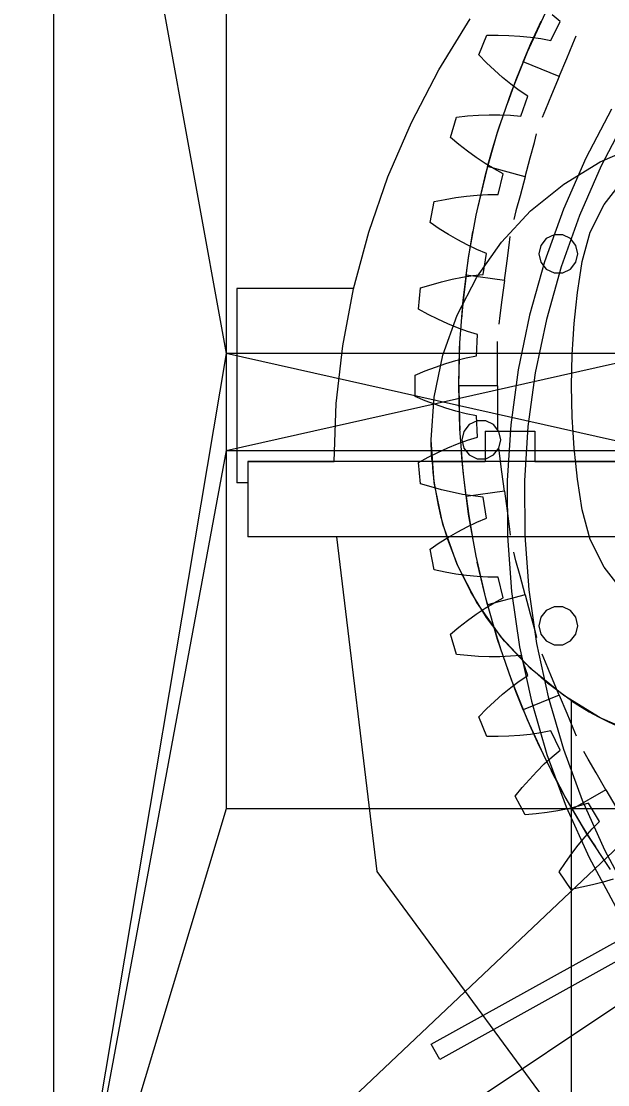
# Model space of a CAD drawing. Header units: millimetres. Extents: x -191664 to 191490, y -197311 to 10263.
# Drawn here: x 180.1 to 451.7, y -103798.7 to -103306.2 of the extents above; entities that cross this region are included whole.
import ezdxf

# ---------------------------------------------------------------- set-up
doc = ezdxf.new("R2010")
doc.units = ezdxf.units.MM
for name, color, linetype, lineweight in [('COTAS_O', 1, 'Continuous', 0), ('COTAS_R', 1, 'Continuous', 0), ('DET_briquetadora_lateral', 7, 'Continuous', 0), ('R15_COTAS_TRANSPORTE_P', 1, 'Continuous', 0)]:
    doc.layers.add(name, color=color, linetype=linetype, lineweight=lineweight)
doc.dimstyles.new('PLANTA_20', dxfattribs={"dimtxt": 50, "dimasz": 30, "dimexe": 30, "dimexo": 16, "dimgap": 20, "dimtad": 1, "dimtih": 1, "dimtoh": 1, "dimdec": 1, "dimzin": 0, "dimdsep": 46, "dimcen": 0.09, "dimadec": 0, "dimazin": 0, "dimtfac": 1, "dimtdec": 4, "dimtofl": 0, "dimtmove": 0, "dimatfit": 3, "dimfxl": 1, "dimtolj": 1, "dimtzin": 0, "dimarcsym": 0})

# ---------------------------------------------------------------- blocks, each defined once
blk = doc.blocks.new('*D76')
at = {"layer": 'COTAS_O', "color": 0, "lineweight": -2, "transparency": 16777216}
for p, q in [((91, -102900), (705, -102900)), ((675, -105170), (675, -102930)), ((91, -105200), (705, -105200))]:
    blk.add_line(p, q, dxfattribs=at)
at = {"layer": 'COTAS_O', "color": 0, "transparency": 16777216}
for points in [[(670, -102930), (680, -102930), (675, -102900)], [(670, -105170), (680, -105170), (675, -105200)]]:
    blk.add_solid(points, dxfattribs=at)
at = {"layer": 'Defpoints', "color": 0, "transparency": 16777216}
for p in [(75, -102900), (675, -102900), (75, -105200)]:
    blk.add_point(p, dxfattribs=at)
blk = doc.blocks.new('*D77')
at = {"layer": 'COTAS_R', "color": 0, "lineweight": -2, "transparency": 16777216}
for p, q in [((91, -102532.75), (1205, -102532.75)), ((1175, -105170), (1175, -102562.75)), ((91, -105200), (1205, -105200))]:
    blk.add_line(p, q, dxfattribs=at)
at = {"layer": 'COTAS_R', "color": 0, "transparency": 16777216}
for points in [[(1170, -102562.75), (1180, -102562.75), (1175, -102532.75)], [(1170, -105170), (1180, -105170), (1175, -105200)]]:
    blk.add_solid(points, dxfattribs=at)
at = {"layer": 'Defpoints', "color": 0, "transparency": 16777216}
for p in [(75, -102532.75), (1175, -102532.75), (75, -105200)]:
    blk.add_point(p, dxfattribs=at)
blk = doc.blocks.new('*D131')
at = {"layer": 'Defpoints', "color": 0, "transparency": 16777216}
for p in [(1100, -183968.15), (1139.8, -184162.66), (1104.62, -184212), (1304.62, -184212), (1304.62, -184212)]:
    blk.add_point(p, dxfattribs=at)
at = {"layer": 'R15_COTAS_TRANSPORTE_P', "color": 0, "lineweight": -2, "transparency": 16777216}
blk.add_arc((1304.62, -184212), 172.05, 140.0034, 169.9966, dxfattribs=at)
at = {"layer": 'R15_COTAS_TRANSPORTE_P', "color": 0, "transparency": 16777216}
for points in [[(1169.28, -184097.88), (1176.35, -184104.95), (1194.03, -184080.2)], [(1140.17, -184182.55), (1130.2, -184181.68), (1132.57, -184212)]]:
    blk.add_solid(points, dxfattribs=at)
blk = doc.blocks.new('*D132')
at = {"layer": 'Defpoints', "color": 0, "transparency": 16777216}
for p in [(-500, -194490), (-500, -194490), (500, -194490), (203.29, -194656.68), (439.69, -194832.02)]:
    blk.add_point(p, dxfattribs=at)
at = {"layer": 'R15_COTAS_TRANSPORTE_P', "color": 0, "lineweight": -2, "transparency": 16777216}
blk.add_arc((-500, -194490), 722.77, 342.37834, 357.62166, dxfattribs=at)
at = {"layer": 'R15_COTAS_TRANSPORTE_P', "color": 0, "transparency": 16777216}
for points in [[(217.15, -194519.89), (227.15, -194520.1), (222.77, -194490)], [(193.59, -194710.42), (184.12, -194707.19), (179.18, -194737.2)]]:
    blk.add_solid(points, dxfattribs=at)
blk = doc.blocks.new('*D133')
at = {"layer": 'Defpoints', "color": 0, "transparency": 16777216}
for p in [(439.69, -194147.98), (217.89, -194406.09), (-500, -194490), (-500, -194490), (500, -194490)]:
    blk.add_point(p, dxfattribs=at)
at = {"layer": 'R15_COTAS_TRANSPORTE_P', "color": 0, "lineweight": -2, "transparency": 16777216}
blk.add_arc((-500, -194490), 722.77, 2.37834, 17.62166, dxfattribs=at)
at = {"layer": 'R15_COTAS_TRANSPORTE_P', "color": 0, "transparency": 16777216}
for points in [[(184.12, -194272.81), (193.59, -194269.58), (179.18, -194242.8)], [(227.15, -194459.9), (217.15, -194460.11), (222.77, -194490)]]:
    blk.add_solid(points, dxfattribs=at)

msp = doc.modelspace()

# ---------------------------------------------------------------- linework, layer by layer
at = {"layer": 'DET_briquetadora_lateral', "color": 9, "true_color": 0xb9c3c2}
for p, q in [((195, -103020), (275, -103460)), ((195, -103020), (195, -103880)), ((275, -103260), (275, -103460)), ((414.54, -103320.31), (422.84, -103302.26)), ((419.21, -103309.86), (420.94, -103306.18)), ((425.45, -103315.12), (429.66, -103306.22)), ((429.66, -103306.22), (425.95, -103303.14)), ((392.04, -103321.71), (395.81, -103312.6)), ((395.81, -103312.6), (400.93, -103312.58)), ((400.93, -103312.58), (405.98, -103312.72)), ((416.19, -103316.51), (419.21, -103309.86)), ((405.98, -103312.72), (410.97, -103313.03)), ((410.97, -103313.03), (415.89, -103313.52)), ((412.61, -103324.89), (416.19, -103316.51)), ((415.89, -103313.52), (420.72, -103314.21)), ((420.72, -103314.21), (425.45, -103315.12)), ((432.72, -103323.36), (435.52, -103316.61)), ((435.52, -103316.61), (437.07, -103312.87)), ((395.64, -103325.34), (392.04, -103321.71)), ((407.17, -103338.77), (414.54, -103320.31)), ((399.31, -103328.82), (395.64, -103325.34)), ((412.61, -103324.89), (409.22, -103333.35)), ((429.24, -103331.78), (412.61, -103324.89)), ((429.24, -103331.78), (432.72, -103323.36)), ((403.06, -103332.13), (399.31, -103328.82)), ((406.88, -103335.25), (403.06, -103332.13)), ((429.24, -103331.78), (425.75, -103340.2)), ((409.22, -103333.35), (406.64, -103340.19)), ((410.79, -103338.18), (406.88, -103335.25)), ((400.74, -103357.57), (407.17, -103338.77)), ((406.64, -103340.19), (405.27, -103344.01)), ((414.78, -103340.88), (410.79, -103338.18)), ((411.46, -103350.16), (414.78, -103340.88)), ((425.75, -103340.2), (422.96, -103346.95)), ((422.96, -103346.95), (421.4, -103350.7)), ((453.54, -103346.79), (441.56, -103369.62)), ((378.86, -103359.98), (381.72, -103350.55)), ((381.72, -103350.55), (386.81, -103350.02)), ((386.81, -103350.02), (391.85, -103349.67)), ((391.85, -103349.67), (396.85, -103349.49)), ((396.85, -103349.49), (401.79, -103349.5)), ((401.79, -103349.5), (406.66, -103349.71)), ((406.66, -103349.71), (411.46, -103350.16)), ((460.49, -103350.76), (448.77, -103373.09)), ((400.7, -103357.71), (401.93, -103353.84)), ((382.8, -103363.25), (378.86, -103359.98)), ((395.27, -103376.68), (400.74, -103357.57)), ((398.58, -103364.7), (400.7, -103357.71)), ((417.75, -103362.28), (418.8, -103358.36)), ((386.79, -103366.35), (382.8, -103363.25)), ((390.85, -103369.27), (386.79, -103366.35)), ((396.12, -103373.48), (398.58, -103364.7)), ((415.86, -103369.34), (417.75, -103362.28)), ((394.96, -103372.01), (390.85, -103369.27)), ((413.5, -103378.14), (415.86, -103369.34)), ((441.56, -103369.62), (431.21, -103393.23)), ((396.12, -103373.48), (393.86, -103382.31)), ((399.13, -103374.54), (394.96, -103372.01)), ((413.5, -103378.14), (396.12, -103373.48)), ((403.37, -103376.84), (399.13, -103374.54)), ((448.77, -103373.09), (438.64, -103396.19)), ((390.78, -103396.04), (395.27, -103376.68)), ((400.98, -103386.39), (403.37, -103376.84)), ((413.5, -103378.14), (411.14, -103386.94)), ((450.03, -103391.07), (458.76, -103379.85)), ((391.28, -103386.68), (396.16, -103386.42)), ((393.86, -103382.31), (392.2, -103389.43)), ((396.16, -103386.42), (400.98, -103386.39)), ((369.49, -103399.37), (371.42, -103389.7)), ((371.42, -103389.7), (376.43, -103388.67)), ((376.43, -103388.67), (381.41, -103387.83)), ((381.41, -103387.83), (386.37, -103387.16)), ((386.37, -103387.16), (391.28, -103386.68)), ((392.2, -103389.43), (391.33, -103393.39)), ((411.14, -103386.94), (409.25, -103394)), ((443.67, -103403.77), (450.03, -103391.07)), ((387.27, -103415.6), (390.78, -103396.04)), ((409.25, -103394), (408.2, -103397.91)), ((431.21, -103393.23), (422.52, -103417.51)), ((438.64, -103396.19), (430.14, -103419.94)), ((373.73, -103402.23), (369.49, -103399.37)), ((378.01, -103404.92), (373.73, -103402.23)), ((382.33, -103407.43), (378.01, -103404.92)), ((388.59, -103407.57), (389.31, -103403.57)), ((406.09, -103409.87), (406.62, -103405.85)), ((439.9, -103417.48), (443.67, -103403.77)), ((386.69, -103409.75), (382.33, -103407.43)), ((391.09, -103411.86), (386.69, -103409.75)), ((387.4, -103414.78), (388.59, -103407.57)), ((405.14, -103417.12), (406.09, -103409.87)), ((384.76, -103435.32), (387.27, -103415.6)), ((386.11, -103423.8), (387.4, -103414.78)), ((395.54, -103413.73), (391.09, -103411.86)), ((394.09, -103423.48), (395.54, -103413.73)), ((403.95, -103426.15), (405.14, -103417.12)), ((422.52, -103417.51), (415.54, -103442.32)), ((430.14, -103419.94), (423.31, -103444.22)), ((438.75, -103424.61), (439.9, -103417.48)), ((374.76, -103426.82), (379.63, -103425.67)), ((379.63, -103425.67), (384.47, -103424.72)), ((384.47, -103424.72), (389.3, -103423.98)), ((386.11, -103423.8), (385.02, -103432.85)), ((403.95, -103426.15), (386.11, -103423.8)), ((389.3, -103423.98), (394.09, -103423.48)), ((437.76, -103431.77), (438.75, -103424.61)), ((364.03, -103439.48), (365, -103429.66)), ((365, -103429.66), (369.89, -103428.16)), ((369.89, -103428.16), (374.76, -103426.82)), ((403.95, -103426.15), (402.76, -103435.18)), ((383.25, -103455.13), (384.76, -103435.32)), ((385.02, -103432.85), (384.3, -103440.12)), ((402.76, -103435.18), (401.81, -103442.43)), ((436.92, -103438.94), (437.76, -103431.77)), ((368.53, -103441.91), (364.03, -103439.48)), ((384.3, -103440.12), (383.96, -103444.17)), ((436.23, -103446.13), (436.92, -103438.94)), ((373.06, -103444.17), (368.53, -103441.91)), ((377.6, -103446.25), (373.06, -103444.17)), ((401.81, -103442.43), (401.28, -103446.45)), ((415.54, -103442.32), (410.31, -103467.57)), ((423.31, -103444.22), (418.19, -103468.92)), ((382.17, -103448.13), (377.6, -103446.25)), ((386.75, -103449.8), (382.17, -103448.13)), ((391.36, -103451.22), (386.75, -103449.8)), ((435.69, -103453.34), (436.23, -103446.13)), ((382.75, -103475), (383.25, -103455.13)), ((383.09, -103458.58), (383.28, -103454.53)), ((390.88, -103461.06), (391.36, -103451.22)), ((400.75, -103458.58), (400.75, -103454.53)), ((435.31, -103460.55), (435.69, -103453.34)), ((275, -103460), (204.41, -103880)), ((275, -103460), (275, -103505)), ((475, -103505), (275, -103460)), ((475, -103460), (275, -103460)), ((275, -103505), (475, -103460)), ((382.86, -103465.89), (383.09, -103458.58)), ((400.75, -103465.89), (400.75, -103458.58)), ((371.97, -103466.29), (376.7, -103464.66)), ((376.7, -103464.66), (381.43, -103463.24)), ((381.43, -103463.24), (386.15, -103462.03)), ((386.15, -103462.03), (390.88, -103461.06)), ((435.08, -103467.78), (435.31, -103460.55)), ((362.53, -103470.07), (367.25, -103468.09)), ((362.53, -103479.93), (362.53, -103470.07)), ((367.25, -103468.09), (371.97, -103466.29)), ((382.75, -103475), (382.86, -103465.89)), ((400.75, -103475), (400.75, -103465.89)), ((410.31, -103467.57), (406.84, -103493.12)), ((418.19, -103468.92), (414.8, -103493.91)), ((435, -103475), (435.08, -103467.78)), ((400.75, -103475), (382.75, -103475)), ((383.25, -103494.87), (382.75, -103475)), ((382.75, -103475), (382.86, -103484.11)), ((400.75, -103475), (400.75, -103484.11)), ((435.08, -103482.22), (435, -103475)), ((367.25, -103481.91), (362.53, -103479.93)), ((371.97, -103483.71), (367.25, -103481.91)), ((376.7, -103485.34), (371.97, -103483.71)), ((382.86, -103484.11), (383.09, -103491.42)), ((400.75, -103484.11), (400.75, -103491.42)), ((435.31, -103489.45), (435.08, -103482.22)), ((381.43, -103486.76), (376.7, -103485.34)), ((386.15, -103487.97), (381.43, -103486.76)), ((390.88, -103488.94), (386.15, -103487.97)), ((391.36, -103498.78), (390.88, -103488.94)), ((435.69, -103496.66), (435.31, -103489.45)), ((383.09, -103491.42), (383.28, -103495.47)), ((384.76, -103514.68), (383.25, -103494.87)), ((400.75, -103491.42), (400.75, -103495.47)), ((406.84, -103493.12), (405.17, -103518.84)), ((414.8, -103493.91), (413.16, -103519.08)), ((386.75, -103500.2), (391.36, -103498.78)), ((436.23, -103503.87), (435.69, -103496.66)), ((373.06, -103505.83), (377.6, -103503.75)), ((377.6, -103503.75), (382.17, -103501.87)), ((382.17, -103501.87), (386.75, -103500.2)), ((401.81, -103507.57), (401.28, -103503.55)), ((436.92, -103511.06), (436.23, -103503.87)), ((275, -103505), (205.39, -103880)), ((275, -103505), (275, -103671)), ((275, -103505), (475, -103505)), ((364.03, -103510.52), (368.53, -103508.09)), ((368.53, -103508.09), (373.06, -103505.83)), ((384.3, -103509.88), (383.96, -103505.83)), ((402.76, -103514.82), (401.81, -103507.57)), ((365, -103520.34), (364.03, -103510.52)), ((385.02, -103517.15), (384.3, -103509.88)), ((437.76, -103518.23), (436.92, -103511.06)), ((387.27, -103534.4), (384.76, -103514.68)), ((386.11, -103526.2), (385.02, -103517.15)), ((403.95, -103523.85), (402.76, -103514.82)), ((405.17, -103518.84), (405.29, -103544.62)), ((413.16, -103519.08), (413.28, -103544.31)), ((438.75, -103525.39), (437.76, -103518.23)), ((369.89, -103521.84), (365, -103520.34)), ((374.76, -103523.18), (369.89, -103521.84)), ((379.63, -103524.33), (374.76, -103523.18)), ((384.47, -103525.28), (379.63, -103524.33)), ((403.95, -103523.85), (386.11, -103526.2)), ((403.95, -103523.85), (405.14, -103532.88)), ((389.3, -103526.02), (384.47, -103525.28)), ((386.11, -103526.2), (387.4, -103535.22)), ((394.09, -103526.52), (389.3, -103526.02)), ((395.54, -103536.27), (394.09, -103526.52)), ((439.9, -103532.52), (438.75, -103525.39)), ((405.14, -103532.88), (406.09, -103540.13)), ((443.67, -103546.23), (439.9, -103532.52)), ((386.69, -103540.25), (391.09, -103538.14)), ((390.78, -103553.96), (387.27, -103534.4)), ((387.4, -103535.22), (388.59, -103542.43)), ((391.09, -103538.14), (395.54, -103536.27)), ((378.01, -103545.08), (382.33, -103542.57)), ((382.33, -103542.57), (386.69, -103540.25)), ((388.59, -103542.43), (389.31, -103546.43)), ((406.09, -103540.13), (406.62, -103544.15)), ((369.49, -103550.63), (373.73, -103547.77)), ((373.73, -103547.77), (378.01, -103545.08)), ((405.29, -103544.62), (407.2, -103570.33)), ((413.28, -103544.31), (415.16, -103569.46)), ((450.03, -103558.93), (443.67, -103546.23)), ((371.42, -103560.3), (369.49, -103550.63)), ((395.27, -103573.32), (390.78, -103553.96)), ((409.25, -103556), (408.2, -103552.09)), ((392.2, -103560.57), (391.33, -103556.61)), ((411.14, -103563.06), (409.25, -103556)), ((458.76, -103570.15), (450.03, -103558.93)), ((376.43, -103561.33), (371.42, -103560.3)), ((381.41, -103562.17), (376.43, -103561.33)), ((386.37, -103562.84), (381.41, -103562.17)), ((391.28, -103563.32), (386.37, -103562.84)), ((396.16, -103563.58), (391.28, -103563.32)), ((393.86, -103567.69), (392.2, -103560.57)), ((400.98, -103563.61), (396.16, -103563.58)), ((403.37, -103573.16), (400.98, -103563.61)), ((413.5, -103571.86), (411.14, -103563.06)), ((396.12, -103576.52), (393.86, -103567.69)), ((400.74, -103592.43), (395.27, -103573.32)), ((413.5, -103571.86), (396.12, -103576.52)), ((399.13, -103575.46), (403.37, -103573.16)), ((407.2, -103570.33), (410.91, -103595.85)), ((413.5, -103571.86), (415.86, -103580.66)), ((415.16, -103569.46), (418.78, -103594.42)), ((390.85, -103580.73), (394.96, -103577.99)), ((394.96, -103577.99), (399.13, -103575.46)), ((396.12, -103576.52), (398.58, -103585.3)), ((386.79, -103583.65), (390.85, -103580.73)), ((415.86, -103580.66), (417.75, -103587.72)), ((378.86, -103590.02), (382.8, -103586.75)), ((382.8, -103586.75), (386.79, -103583.65)), ((398.58, -103585.3), (400.7, -103592.29)), ((417.75, -103587.72), (418.8, -103591.64)), ((381.72, -103599.45), (378.86, -103590.02)), ((400.7, -103592.29), (401.93, -103596.16)), ((407.17, -103611.23), (400.74, -103592.43)), ((410.91, -103595.85), (416.38, -103621.04)), ((418.78, -103594.42), (424.13, -103619.07)), ((386.81, -103599.98), (381.72, -103599.45)), ((391.85, -103600.33), (386.81, -103599.98)), ((396.85, -103600.51), (391.85, -103600.33)), ((401.79, -103600.5), (396.85, -103600.51)), ((406.66, -103600.29), (401.79, -103600.5)), ((411.46, -103599.84), (406.66, -103600.29)), ((414.78, -103609.12), (411.46, -103599.84)), ((422.96, -103603.05), (421.4, -103599.3)), ((425.75, -103609.8), (422.96, -103603.05)), ((406.64, -103609.81), (405.27, -103605.99)), ((409.22, -103616.65), (406.64, -103609.81)), ((406.88, -103614.75), (410.79, -103611.82)), ((414.54, -103629.69), (407.17, -103611.23)), ((410.79, -103611.82), (414.78, -103609.12)), ((429.24, -103618.22), (425.75, -103609.8)), ((399.31, -103621.18), (403.06, -103617.87)), ((403.06, -103617.87), (406.88, -103614.75)), ((412.61, -103625.11), (409.22, -103616.65)), ((395.64, -103624.66), (399.31, -103621.18)), ((429.24, -103618.22), (412.61, -103625.11)), ((416.38, -103621.04), (423.59, -103645.79)), ((424.13, -103619.07), (431.18, -103643.29)), ((429.24, -103618.22), (432.72, -103626.64)), ((392.04, -103628.29), (395.64, -103624.66)), ((412.61, -103625.11), (416.19, -103633.49)), ((432.72, -103626.64), (435.52, -103633.39)), ((395.81, -103637.4), (392.04, -103628.29)), ((422.84, -103647.74), (414.54, -103629.69)), ((400.93, -103637.42), (395.81, -103637.4)), ((405.98, -103637.28), (400.93, -103637.42)), ((410.97, -103636.97), (405.98, -103637.28)), ((415.89, -103636.48), (410.97, -103636.97)), ((420.72, -103635.79), (415.89, -103636.48)), ((416.19, -103633.49), (419.21, -103640.14)), ((425.45, -103634.88), (420.72, -103635.79)), ((429.66, -103643.78), (425.45, -103634.88)), ((435.52, -103633.39), (437.07, -103637.13)), ((419.21, -103640.14), (420.94, -103643.82)), ((422.35, -103650.16), (425.95, -103646.86)), ((423.59, -103645.79), (432.5, -103669.98)), ((425.95, -103646.86), (429.66, -103643.78)), ((431.18, -103643.29), (439.91, -103666.96)), ((442.68, -103647.91), (440.65, -103644.39)), ((418.86, -103653.64), (422.35, -103650.16)), ((432.04, -103665.36), (422.84, -103647.74)), ((446.33, -103654.23), (442.68, -103647.91)), ((412.14, -103661.12), (415.45, -103657.3)), ((415.45, -103657.3), (418.86, -103653.64)), ((427.39, -103656.73), (425.53, -103653.13)), ((430.84, -103663.18), (427.39, -103656.73)), ((450.89, -103662.12), (446.33, -103654.23)), ((408.91, -103665.09), (412.14, -103661.12)), ((450.89, -103662.12), (435.3, -103671.12)), ((450.89, -103662.12), (455.45, -103670.02)), ((413.56, -103673.79), (408.91, -103665.09)), ((435.3, -103671.12), (430.84, -103663.18)), ((442.12, -103682.49), (432.04, -103665.36)), ((439.91, -103666.96), (450.26, -103689.96)), ((275, -103671), (211.91, -103880)), ((475, -103671), (254.17, -103880)), ((475, -103671), (275, -103671)), ((428.6, -103671.87), (423.67, -103672.67)), ((433.44, -103670.9), (428.6, -103671.87)), ((432.5, -103669.98), (443.08, -103693.49)), ((438.18, -103669.74), (433.44, -103670.9)), ((435.3, -103671.12), (439.95, -103678.96)), ((442.81, -103668.37), (438.18, -103669.74)), ((447.87, -103676.82), (442.81, -103668.37)), ((418.65, -103673.31), (413.56, -103673.79)), ((423.67, -103672.67), (418.65, -103673.31)), ((444.48, -103680.25), (447.87, -103676.82)), ((439.95, -103678.96), (443.81, -103685.17)), ((441.22, -103683.88), (444.48, -103680.25)), ((438.08, -103687.69), (441.22, -103683.88)), ((453.06, -103699.08), (442.12, -103682.49)), ((443.81, -103685.17), (446, -103688.59)), ((432.13, -103695.79), (435.05, -103691.67)), ((435.05, -103691.67), (438.08, -103687.69)), ((450.26, -103689.96), (462.19, -103712.18)), ((279, -103880), (555, -103696)), ((429.3, -103700.06), (432.13, -103695.79)), ((443.08, -103693.49), (455.27, -103716.21)), ((434.78, -103708.26), (429.3, -103700.06)), ((444.73, -103706.16), (439.8, -103707.28)), ((449.57, -103704.88), (444.73, -103706.16)), ((454.29, -103703.44), (449.57, -103704.88)), ((439.8, -103707.28), (434.78, -103708.26)), ((370, -103780), (460, -103730)), ((464, -103737), (374, -103787)), ((374, -103787), (370, -103780))]:
    msp.add_line(p, q, dxfattribs=at)
at = {"layer": 'DET_briquetadora_lateral', "color": 117, "true_color": 0x28865c}
for p, q in [((373.47, -103328.66), (387.97, -103305)), ((360.78, -103353.1), (373.47, -103328.66)), ((349.94, -103378.21), (360.78, -103353.1)), ((448.29, -103371.26), (466.44, -103363.37)), ((431.38, -103381.54), (448.29, -103371.26)), ((341.01, -103403.88), (349.94, -103378.21)), ((416.03, -103394.03), (431.38, -103381.54)), ((402.52, -103408.49), (416.03, -103394.03)), ((334.03, -103430.01), (341.01, -103403.88)), ((426.87, -103405.1), (423.26, -103406.84)), ((430.88, -103405.1), (426.87, -103405.1)), ((434.49, -103406.84), (430.88, -103405.1)), ((391.11, -103424.66), (402.52, -103408.49)), ((420.77, -103409.97), (419.87, -103413.87)), ((423.26, -103406.84), (420.77, -103409.97)), ((436.98, -103409.97), (434.49, -103406.84)), ((437.87, -103413.87), (436.98, -103409.97)), ((419.87, -103413.87), (420.77, -103417.78)), ((436.98, -103417.78), (437.87, -103413.87)), ((420.77, -103417.78), (423.26, -103420.91)), ((423.26, -103420.91), (426.87, -103422.65)), ((430.88, -103422.65), (434.49, -103420.91)), ((434.49, -103420.91), (436.98, -103417.78)), ((382, -103442.23), (391.11, -103424.66)), ((426.87, -103422.65), (430.88, -103422.65)), ((334.03, -103430), (280, -103430)), ((280, -103430), (280, -103520)), ((329.02, -103456.48), (334.03, -103430.01)), ((334.03, -103430.01), (334.03, -103430)), ((375.38, -103460.88), (382, -103442.23)), ((326.01, -103483.18), (329.02, -103456.48)), ((371.35, -103480.26), (375.38, -103460.88)), ((325, -103510), (326.01, -103483.18)), ((370, -103500), (371.35, -103480.26)), ((387.59, -103492.96), (385.09, -103496.1)), ((391.2, -103491.23), (387.59, -103492.96)), ((395.2, -103491.23), (391.2, -103491.23)), ((398.81, -103492.96), (395.2, -103491.23)), ((401.31, -103496.1), (398.81, -103492.96)), ((385.09, -103496.1), (384.2, -103500)), ((395, -103496), (418, -103496)), ((395, -103496), (395, -103510)), ((402.2, -103500), (401.31, -103496.1)), ((418, -103496), (418, -103510)), ((370.01, -103501.43), (370, -103500)), ((371.35, -103519.74), (370, -103500)), ((370.03, -103502.86), (370.01, -103501.43)), ((370.06, -103504.29), (370.03, -103502.86)), ((370.11, -103505.72), (370.06, -103504.29)), ((384.2, -103500), (385.09, -103503.9)), ((385.09, -103503.9), (387.59, -103507.04)), ((398.81, -103507.04), (401.31, -103503.9)), ((401.31, -103503.9), (402.2, -103500)), ((370.18, -103507.15), (370.11, -103505.72)), ((370.25, -103508.57), (370.18, -103507.15)), ((370.35, -103510), (370.25, -103508.57)), ((387.59, -103507.04), (391.2, -103508.77)), ((391.2, -103508.77), (395.2, -103508.77)), ((395.2, -103508.77), (398.81, -103507.04)), ((285, -103510), (325, -103510)), ((370.35, -103510), (285, -103510)), ((603.54, -103510), (285, -103510)), ((285, -103510), (285, -103545)), ((285, -103510), (285, -103520)), ((395, -103510), (325, -103510)), ((1265, -103510), (325, -103510)), ((370.35, -103510), (395, -103510)), ((370.35, -103510), (370.79, -103515.09)), ((418, -103510), (395, -103510)), ((603.54, -103510), (418, -103510)), ((418, -103510), (605, -103510)), ((370.79, -103515.09), (371.41, -103520.16)), ((285, -103520), (280, -103520)), ((375.38, -103539.12), (371.35, -103519.74)), ((371.41, -103520.16), (372.21, -103525.2)), ((372.21, -103525.2), (373.18, -103530.21)), ((373.18, -103530.21), (374.33, -103535.19)), ((374.33, -103535.19), (375.66, -103540.12)), ((382, -103557.77), (375.38, -103539.12)), ((375.66, -103540.12), (377.16, -103545)), ((377.16, -103545), (285, -103545)), ((614.61, -103545), (285, -103545)), ((614.61, -103545), (326.21, -103545)), ((377.16, -103545), (326.21, -103545)), ((345, -103700), (326.21, -103545)), ((382.1, -103557.98), (377.16, -103545)), ((391.11, -103575.34), (382, -103557.77)), ((388.26, -103570.43), (382.1, -103557.98)), ((395.58, -103582.24), (388.26, -103570.43)), ((402.52, -103591.51), (391.11, -103575.34)), ((426.87, -103577.35), (423.26, -103579.09)), ((430.88, -103577.35), (426.87, -103577.35)), ((434.49, -103579.09), (430.88, -103577.35)), ((403.99, -103593.29), (395.58, -103582.24)), ((420.77, -103582.22), (419.87, -103586.13)), ((423.26, -103579.09), (420.77, -103582.22)), ((436.98, -103582.22), (434.49, -103579.09)), ((437.87, -103586.13), (436.98, -103582.22)), ((419.87, -103586.13), (420.77, -103590.03)), ((436.98, -103590.03), (437.87, -103586.13)), ((416.03, -103605.97), (402.52, -103591.51)), ((413.43, -103603.48), (403.99, -103593.29)), ((420.77, -103590.03), (423.26, -103593.16)), ((423.26, -103593.16), (426.87, -103594.9)), ((430.88, -103594.9), (434.49, -103593.16)), ((434.49, -103593.16), (436.98, -103590.03)), ((426.87, -103594.9), (430.88, -103594.9)), ((423.8, -103612.72), (413.43, -103603.48)), ((431.38, -103618.46), (416.03, -103605.97)), ((435, -103620.93), (423.8, -103612.72)), ((448.29, -103628.74), (431.38, -103618.46)), ((435, -103822.14), (435, -103620.93)), ((435, -103885), (435, -103620.93)), ((435, -103620.93), (439.06, -103623.52)), ((439.06, -103623.52), (443.2, -103625.97)), ((443.2, -103625.97), (447.42, -103628.29)), ((447.42, -103628.29), (451.72, -103630.46)), ((466.44, -103636.63), (448.29, -103628.74)), ((451.72, -103630.46), (456.08, -103632.49)), ((435, -103822.14), (345, -103700)), ((485, -103890), (345, -103700))]:
    msp.add_line(p, q, dxfattribs=at)

# ---------------------------------------------------------------- dimensions: what is measured, and where the dimension line sits
at = {"layer": 'COTAS_O'}
dim = msp.add_aligned_dim(p1=(75, -105200), p2=(75, -102900), distance=-600, text='<> O', dimstyle='PLANTA_20', dxfattribs=at)
dim.commit()
dim.dimension.update_dxf_attribs({"geometry": '*D76', "text_midpoint": (675, -104050)})
at = {"layer": 'COTAS_R'}
dim = msp.add_aligned_dim(p1=(75, -105200), p2=(75, -102532.75), distance=-1100, text='<> R', dimstyle='PLANTA_20', dxfattribs=at)
dim.commit()
dim.dimension.update_dxf_attribs({"geometry": '*D77', "text_midpoint": (1175, -103866.375)})
at = {"layer": 'R15_COTAS_TRANSPORTE_P'}
for base, line1, line2, picture, middle in [((217.89, -194406.09), ((-500, -194490), (500, -194490)), ((-500, -194490), (439.69, -194147.98)), '*D133', (191490.46, -33543.69)), ((203.29, -194656.68), ((-500, -194490), (500, -194490)), ((-500, -194490), (439.69, -194832.02)), '*D132', (-191664.11, -34001.98)), ((1139.8, -184162.66), ((1304.62, -184212), (1104.62, -184212)), ((1304.62, -184212), (1100, -183968.15)), '*D131', (-166426.35, -78863.51))]:
    dim = msp.add_angular_dim_2l(base=base, line1=line1, line2=line2, dimstyle='PLANTA_20', dxfattribs=at)
    dim.commit()
    dim.dimension.update_dxf_attribs({"geometry": picture, "text_midpoint": middle})

doc.saveas('drawing.dxf')
